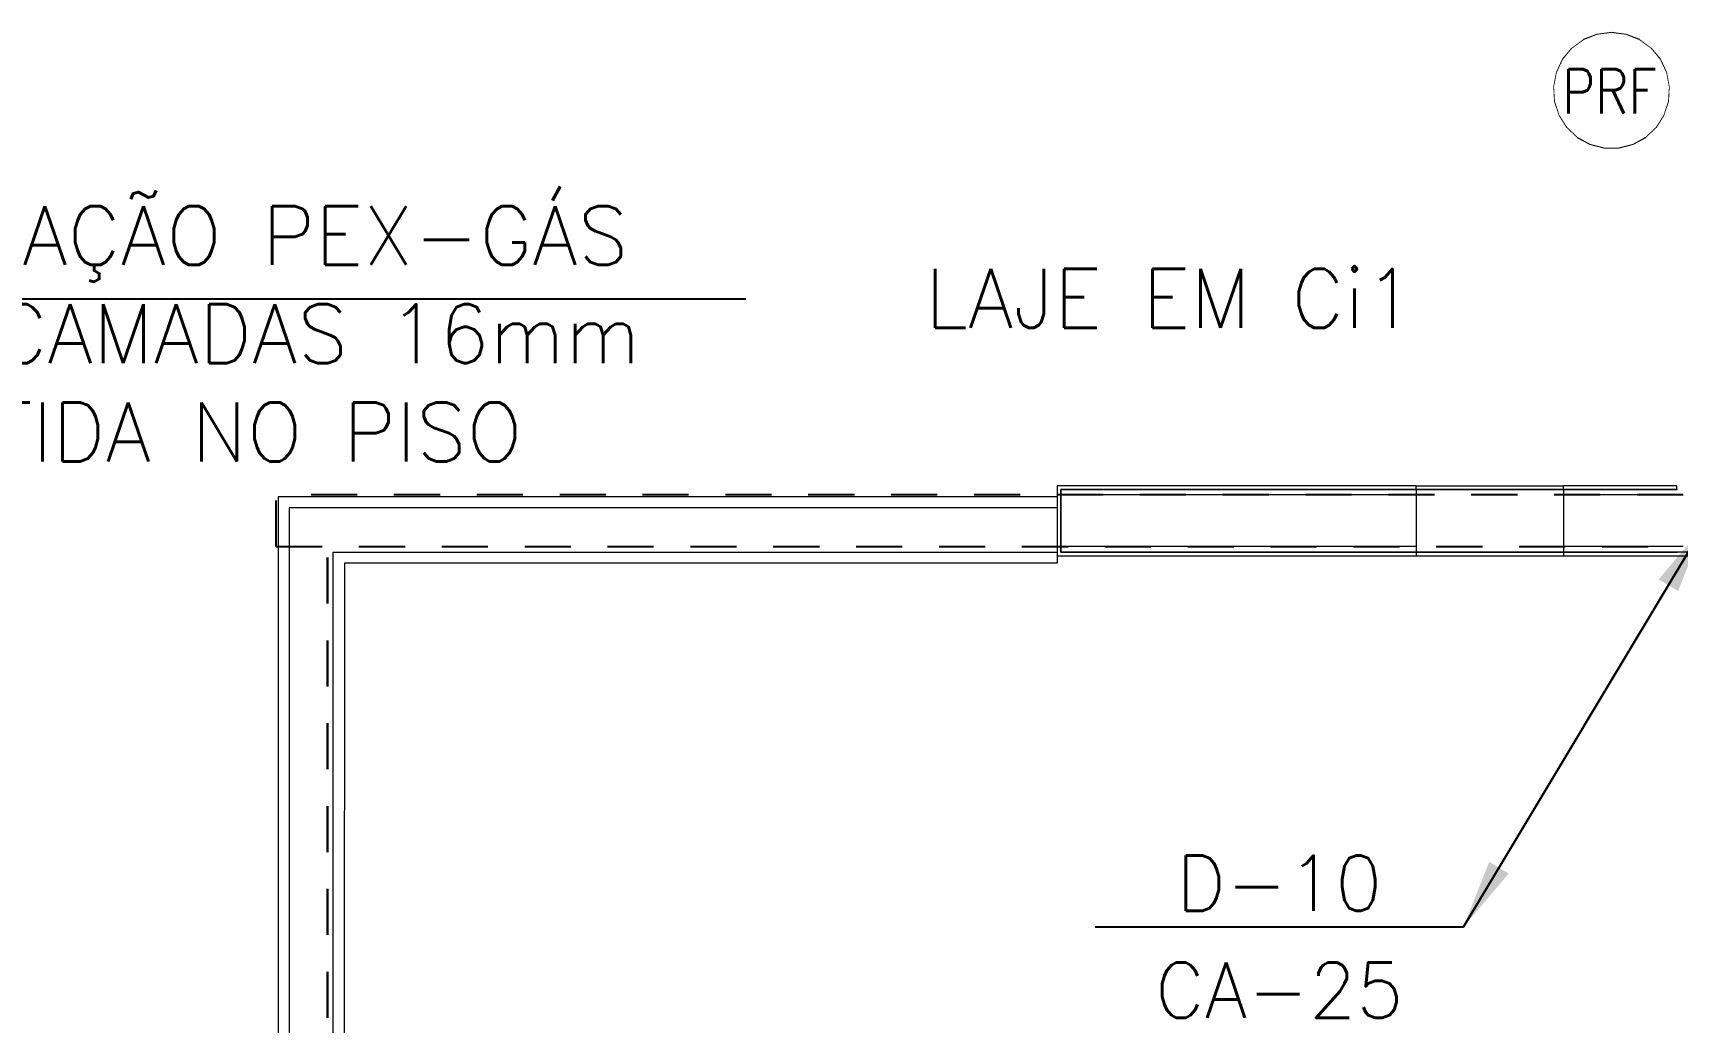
# Model space of a CAD drawing. Header units: millimetres. Extents: x 188.6 to 263.2, y 40.1 to 120.1.
# Drawn here: x 219.198 to 223.662, y 44.17 to 46.857 of the extents above; entities that cross this region are included whole.
import ezdxf
from ezdxf.enums import TextEntityAlignment as Align

# ---------------------------------------------------------------- set-up
doc = ezdxf.new("R2010")
doc.units = ezdxf.units.MM
doc.set_wipeout_variables(frame=1)
for name, pattern in [('HIDDEN2', [0.1875, 0.125, -0.0625]), ('Linha Tracejada 2_1', [300, 200, -100]), ('Wipeout_Contour', [1000, 0, -1000])]:
    doc.linetypes.add(name, pattern=pattern)
for name, color, linetype in [('ARQ', 8, 'Continuous'), ('ARQ-BASE', 8, 'Continuous'), ('ESTR-VIGAS', 11, 'HIDDEN2'), ('ESTRUTURA', 7, 'Continuous'), ('GAS-TEXTO', 7, 'Continuous'), ('INC-TEXTO', 7, 'Continuous'), ('Janelas ARCHICAD', 7, 'Continuous'), ('NORMO-AF', 2, 'Continuous'), ('SPDA-COL', 7, 'Continuous')]:
    doc.layers.add(name, color=color, linetype=linetype)
doc.styles.add('60-75', font='romans.shx', dxfattribs={"height": 0.12})
doc.styles.add('ROMANS', font='ROMANS.SHX', dxfattribs={"height": 0.15})
doc.dimstyles.new('BOLAS75', dxfattribs={"dimtxt": 0.12, "dimasz": 0.075, "dimexe": 0.18, "dimexo": 0.06, "dimgap": 0.08, "dimtad": 0, "dimzin": 4, "dimdsep": 46, "dimtxsty": '60-75', "dimblk": 'ORIGIN', "dimcen": 0.09, "dimse1": 1, "dimse2": 1, "dimclrd": 244, "dimclrt": 7, "dimadec": 0, "dimazin": 0, "dimtfac": 1.8, "dimtix": 1, "dimtmove": 2, "dimatfit": 3, "dimldrblk": 'ORIGIN', "dimfxl": 0.18, "dimtvp": 2, "dimtolj": 1, "dimtzin": 4, "dimarcsym": 0})
doc.dimstyles.new('IND75', dxfattribs={"dimtxt": 0.15, "dimasz": 0.1875, "dimexe": 0.15, "dimexo": 0, "dimgap": 0.1, "dimtad": 1, "dimzin": 10, "dimdsep": 46, "dimtxsty": '60-75', "dimcen": 0, "dimclrd": 256, "dimclre": 1, "dimclrt": 256, "dimadec": 0, "dimazin": 0, "dimtfac": 1, "dimtix": 1, "dimtmove": 2, "dimatfit": 3, "dimfxl": 0.15, "dimtolj": 1, "dimtzin": 6, "dimarcsym": 0})

# ---------------------------------------------------------------- blocks, each defined once
blk = doc.blocks.new('ESTR-1TP-29.09.2016')
at = {"layer": 'ESTR-VIGAS'}
blk.add_line((16.5374, 7.7852), (16.5374, 7.9252), dxfattribs=at)
for points in [[(20.3574, 7.9252), (16.5374, 7.9252)], [(16.5374, 7.7852), (20.3574, 7.7852)], [(16.6774, 2.6802), (16.6774, 7.7852)]]:
    blk.add_lwpolyline(points, dxfattribs=at)
blk = doc.blocks.new('Vão de Janela Simples_9')
at = {"layer": 'Janelas ARCHICAD', "color": 8, "linetype": 'Continuous', "lineweight": 0}
for p, q in [((-200, -15), (-200, 0)), ((-200, 0), (200, 0)), ((200, -15), (200, 0)), ((-200, -155), (-200, -15)), ((200, -155), (200, -15)), ((-200, -170), (-200, -155)), ((-200, -170), (200, -170)), ((200, -170), (200, -155))]:
    blk.add_line(p, q, dxfattribs=at)
blk = doc.blocks.new('Vão de Janela Simples_11')
at = {"layer": 'Janelas ARCHICAD', "color": 8, "linetype": 'Continuous', "lineweight": 0}
for p, q in [((-200, 0), (-200, 10)), ((-200, 10), (200, 10)), ((-200, 0), (200, 0)), ((200, 0), (200, 10))]:
    blk.add_line(p, q, dxfattribs=at)
blk = doc.blocks.new('arq-3pav')
at = {"layer": 'ARQ', "color": 8, "linetype": 'Continuous', "lineweight": 0}
for p, q in [((14.8554, 5.34), (14.855, 0.1847)), ((15.0354, 5.16), (15.035, -0.0453)), ((16.9704, 5.1598), (15.0354, 5.16))]:
    blk.add_line(p, q, dxfattribs=at)
at = {"color": 8, "linetype": 'Wipeout_Contour', "lineweight": 0, "ltscale": 11897.773009}
blk.add_wipeout([(17.9453, 5.36), (16.9804, 5.36), (16.9804, 5.345), (17.9453, 5.345)], dxfattribs=at).dxf.layer = 'ARQ'
at = {"color": 8, "linetype": 'Wipeout_Contour', "lineweight": 0, "ltscale": 10769.23079}
blk.add_wipeout([(18.3453, 5.36), (18.3453, 5.345), (18.655, 5.345), (18.655, 5.36)], dxfattribs=at).dxf.layer = 'ARQ'
at = {"color": 8, "linetype": 'Wipeout_Contour', "lineweight": 0, "ltscale": 26827.939702}
blk.add_wipeout([(14.8854, 5.31), (14.8847, 0.14), (14.8997, 0.14), (14.9004, 5.295)], dxfattribs=at).dxf.layer = 'ARQ'
at = {"color": 8, "linetype": 'Wipeout_Contour', "lineweight": 0, "ltscale": 11387.104273}
blk.add_wipeout([(18.3453, 5.205), (18.3453, 5.19), (18.655, 5.19), (18.655, 5.205)], dxfattribs=at).dxf.layer = 'ARQ'
at = {"layer": 'ARQ', "color": 8, "linetype": 'Continuous', "lineweight": 0}
for p, q in [((16.9704, 5.3398), (14.8554, 5.34)), ((17.9453, 5.345), (16.9804, 5.345)), ((18.67, 5.345), (18.3453, 5.345)), ((18.67, 5.205), (18.3453, 5.205))]:
    blk.add_line(p, q, dxfattribs=at)
at = {"layer": 'ARQ', "color": 8, "linetype": 'Continuous', "lineweight": 0, "flags": 128}
for points in [[(17.9453, 5.37), (16.9704, 5.37)], [(17.9453, 5.36), (16.9804, 5.36)], [(16.9804, 5.36), (16.9804, 5.345)], [(16.9804, 5.36), (17.9453, 5.36)], [(18.6528, 5.37), (18.3453, 5.37)], [(18.655, 5.36), (18.3453, 5.36)], [(18.3453, 5.36), (18.6528, 5.36)], [(18.6528, 5.36), (18.6528, 5.37)], [(18.3453, 5.19), (18.655, 5.19)], [(22.7656, 5.19), (18.3453, 5.19)], [(18.3453, 5.18), (22.7656, 5.18)]]:
    blk.add_lwpolyline(points, dxfattribs=at)
at = {"layer": 'ARQ', "color": 8, "linetype": 'Continuous', "lineweight": 0, "xscale": 0.001, "yscale": 0.001}
blk.add_blockref('Vão de Janela Simples_11', (18.1453, 5.36), dxfattribs=at)
at = {"color": 8, "linetype": 'Wipeout_Contour', "lineweight": 0, "ltscale": 26761.540041}
blk.add_wipeout([(14.9004, 5.295), (14.8997, 0.14), (14.9897, 0.14), (14.9904, 5.205)], dxfattribs=at).dxf.layer = 'ARQ'
at = {"layer": 'ARQ', "color": 8, "linetype": 'Linha Tracejada 2_1', "lineweight": 0, "flags": 128}
blk.add_lwpolyline([(14.8854, 5.31), (14.8847, 0.14)], dxfattribs=at)
at = {"color": 8, "linetype": 'Wipeout_Contour', "lineweight": 0, "ltscale": 26695.974828}
blk.add_wipeout([(14.9904, 5.205), (14.9897, 0.14), (15.0047, 0.14), (15.0054, 5.19)], dxfattribs=at).dxf.layer = 'ARQ'
at = {"layer": 'ARQ', "color": 8, "linetype": 'Linha Tracejada 2_1', "lineweight": 0, "flags": 128}
blk.add_lwpolyline([(15.0047, 0.14), (15.0054, 5.19)], dxfattribs=at)
at = {"color": 8, "linetype": 'Wipeout_Contour', "lineweight": 0, "ltscale": 15759.669628}
blk.add_wipeout([(16.9704, 5.3098), (14.8854, 5.31), (14.9004, 5.295), (16.9704, 5.2948)], dxfattribs=at).dxf.layer = 'ARQ'
at = {"color": 8, "linetype": 'Wipeout_Contour', "lineweight": 0, "ltscale": 15827.732314}
blk.add_wipeout([(16.9704, 5.2948), (14.9004, 5.295), (14.9904, 5.205), (16.9704, 5.2048)], dxfattribs=at).dxf.layer = 'ARQ'
at = {"layer": 'ARQ', "color": 8, "linetype": 'Linha Tracejada 2_1', "lineweight": 0, "flags": 128}
for points in [[(16.9704, 5.3098), (14.8854, 5.31)], [(16.9704, 5.3098), (16.9704, 5.2948)]]:
    blk.add_lwpolyline(points, dxfattribs=at)
at = {"color": 8, "linetype": 'Wipeout_Contour', "lineweight": 0, "ltscale": 15896.559338}
blk.add_wipeout([(16.9704, 5.2048), (14.9904, 5.205), (15.0054, 5.19), (16.9704, 5.1898)], dxfattribs=at).dxf.layer = 'ARQ'
at = {"layer": 'ARQ', "color": 8, "linetype": 'Linha Tracejada 2_1', "lineweight": 0, "flags": 128}
for points in [[(16.9704, 5.2948), (16.9704, 5.2048)], [(15.0054, 5.19), (16.9704, 5.1898)], [(16.9704, 5.2048), (16.9704, 5.1898)]]:
    blk.add_lwpolyline(points, dxfattribs=at)
at = {"color": 8, "linetype": 'Wipeout_Contour', "lineweight": 0, "ltscale": 12461.981661}
blk.add_wipeout([(17.9453, 5.205), (16.9804, 5.205), (16.9804, 5.19), (17.9453, 5.19)], dxfattribs=at).dxf.layer = 'ARQ'
at = {"layer": 'ARQ', "color": 8, "linetype": 'Continuous', "lineweight": 0}
for p, q in [((16.9704, 5.3398), (16.9704, 5.1598)), ((17.9453, 5.205), (16.9804, 5.205))]:
    blk.add_line(p, q, dxfattribs=at)
at = {"layer": 'ARQ', "color": 8, "linetype": 'Continuous', "lineweight": 0, "flags": 128}
for points in [[(16.9704, 5.37), (16.9704, 5.18)], [(16.9804, 5.19), (16.9804, 5.36)], [(16.9804, 5.345), (16.9804, 5.205)], [(16.9704, 5.18), (17.9453, 5.18)], [(16.9804, 5.205), (16.9804, 5.19)], [(16.9804, 5.19), (17.9453, 5.19)], [(17.9453, 5.19), (16.9804, 5.19)]]:
    blk.add_lwpolyline(points, dxfattribs=at)
at = {"layer": 'ARQ', "color": 8, "linetype": 'Continuous', "lineweight": 0, "yscale": 0.001}
for name, xscale, rotation in [('Vão de Janela Simples_9', 0.001, 179.9999898942123), ('Vão de Janela Simples_11', -0.001, 180)]:
    blk.add_blockref(name, (18.1453, 5.19), dxfattribs=dict(at, xscale=xscale, rotation=rotation))
at = {"layer": 'ESTRUTURA'}
blk.add_blockref('ESTR-1TP-29.09.2016', (-1.6874, -2.5802), dxfattribs=at)
blk = doc.blocks.new('INDU')
at = {"color": 7}
blk.add_line((-0.005, 0), (0.005, 0), dxfattribs=at)
at = {"style": 'ROMANS'}
for tag, p in [('TQ-01', (0, 0.001189)), ('100', (0, -0.001718))]:
    blk.add_attdef(tag, text='', height=0.0015, dxfattribs=at).set_placement(p, align=Align.MIDDLE)
blk = doc.blocks.new('_Origin')
at = {"layer": 'NORMO-AF', "color": 0, "lineweight": -2}
blk.add_line((0, 0), (-1, 0), dxfattribs=at)
blk.add_circle((0, 0), 0.5, dxfattribs=at)
blk = doc.blocks.new('INC-OBJETO')
at = {"color": 0}
blk.add_lwpolyline([(0, 0.002084), (-0.000518, 0.002019), (-0.001004, 0.001827), (-0.001427, 0.001519), (-0.00176, 0.001117), (-0.001982, 0.000644), (-0.00208, 0.000131), (-0.002047, -0.000391), (-0.001886, -0.000887), (-0.001606, -0.001329), (-0.001225, -0.001686), (-0.000767, -0.001938), (-0.000261, -0.002068), (0.000261, -0.002068), (0.000767, -0.001938), (0.001225, -0.001686), (0.001606, -0.001329), (0.001886, -0.000887), (0.002047, -0.000391), (0.00208, 0.000131), (0.001982, 0.000644), (0.00176, 0.001117), (0.001427, 0.001519), (0.001004, 0.001827), (0.000518, 0.002019)], close=True, dxfattribs=at)
blk.add_wipeout([(0, 0.002084), (-0.000518, 0.002019), (-0.001004, 0.001827), (-0.001427, 0.001519), (-0.00176, 0.001117), (-0.001982, 0.000644), (-0.00208, 0.000131), (-0.002047, -0.000391), (-0.001886, -0.000887), (-0.001606, -0.001329), (-0.001225, -0.001686), (-0.000767, -0.001938), (-0.000261, -0.002068), (0.000261, -0.002068), (0.000767, -0.001938), (0.001225, -0.001686), (0.001606, -0.001329), (0.001886, -0.000887), (0.002047, -0.000391), (0.00208, 0.000131), (0.001982, 0.000644), (0.00176, 0.001117), (0.001427, 0.001519), (0.001004, 0.001827), (0.000518, 0.002019)], dxfattribs=at)
at = {"color": 0, "style": 'ROMANS', "width": 1.285725}
blk.add_attdef('OBJETO', text='', height=0.0016, dxfattribs=at).set_placement((-0.001786, -0.00083), (0.001643, -0.00083), align=Align.FIT)

msp = doc.modelspace()

# ---------------------------------------------------------------- block references
msp.add_blockref('arq-3pav', (205.0084, 40.2568))

# ---------------------------------------------------------------- next in the draw order: block references
at = {"layer": 'ESTRUTURA'}
msp.add_blockref('ESTR-1TP-29.09.2016', (203.3211, 37.6766), dxfattribs=at)
at = {"layer": 'SPDA-COL'}
ref = msp.add_blockref('INDU', (222.5821, 44.4286), dxfattribs=dict(at, xscale=100, yscale=100, zscale=100))
ref.add_attrib('100', 'CA-25', dxfattribs={"layer": '0', "height": 0.15, "style": 'ROMANS'}).set_placement((222.5821, 44.2568, 0.9), align=Align.MIDDLE)
ref.add_attrib('TQ-01', 'D-10', dxfattribs={"layer": '0', "height": 0.15, "style": 'ROMANS'}).set_placement((222.5821, 44.5475, 0.9), align=Align.MIDDLE)

# ---------------------------------------------------------------- next in the draw order: texts
at = {"layer": 'ARQ-BASE', "color": 8, "style": '60-75'}
msp.add_text('LAJE EM Ci1', height=0.16, dxfattribs=at).set_placement((221.6205, 46.0555))
at = {"layer": 'GAS-TEXTO', "insert": (218.4971, 46.3864), "char_height": 0.16, "width": 3.014298, "attachment_point": 1, "style": '60-75'}
msp.add_mtext('TUBULAÇÃO PEX-GÁS MULTICAMADAS 16mm EMBUTIDA NO PISO ', dxfattribs=at)

# ---------------------------------------------------------------- next in the draw order: leaders
at = {"layer": 'GAS-TEXTO'}
msp.add_leader([(217.8426, 46.8047), (218.4695, 46.1346), (221.1336, 46.1346)], dimstyle='BOLAS75', dxfattribs=at)
at = {"layer": 'SPDA-COL'}
for points in [[(223.0821, 44.4286), (223.7347, 45.5173)], [(223.7347, 45.5173), (223.0821, 44.4286)]]:
    msp.add_leader(points, dimstyle='IND75', dxfattribs=at)

# ---------------------------------------------------------------- next in the draw order: block references
at = {"layer": 'INC-TEXTO'}
ref = msp.add_blockref('INC-OBJETO', (223.484, 46.7003), dxfattribs=dict(at, xscale=75, yscale=75, zscale=75))
ref.add_attrib('OBJETO', 'PRF', dxfattribs={"layer": '0', "height": 0.12, "style": 'ROMANS', "width": 0.762718}).set_placement((223.35, 46.6381), (223.6072, 46.6381), align=Align.FIT)

doc.saveas('drawing.dxf')
